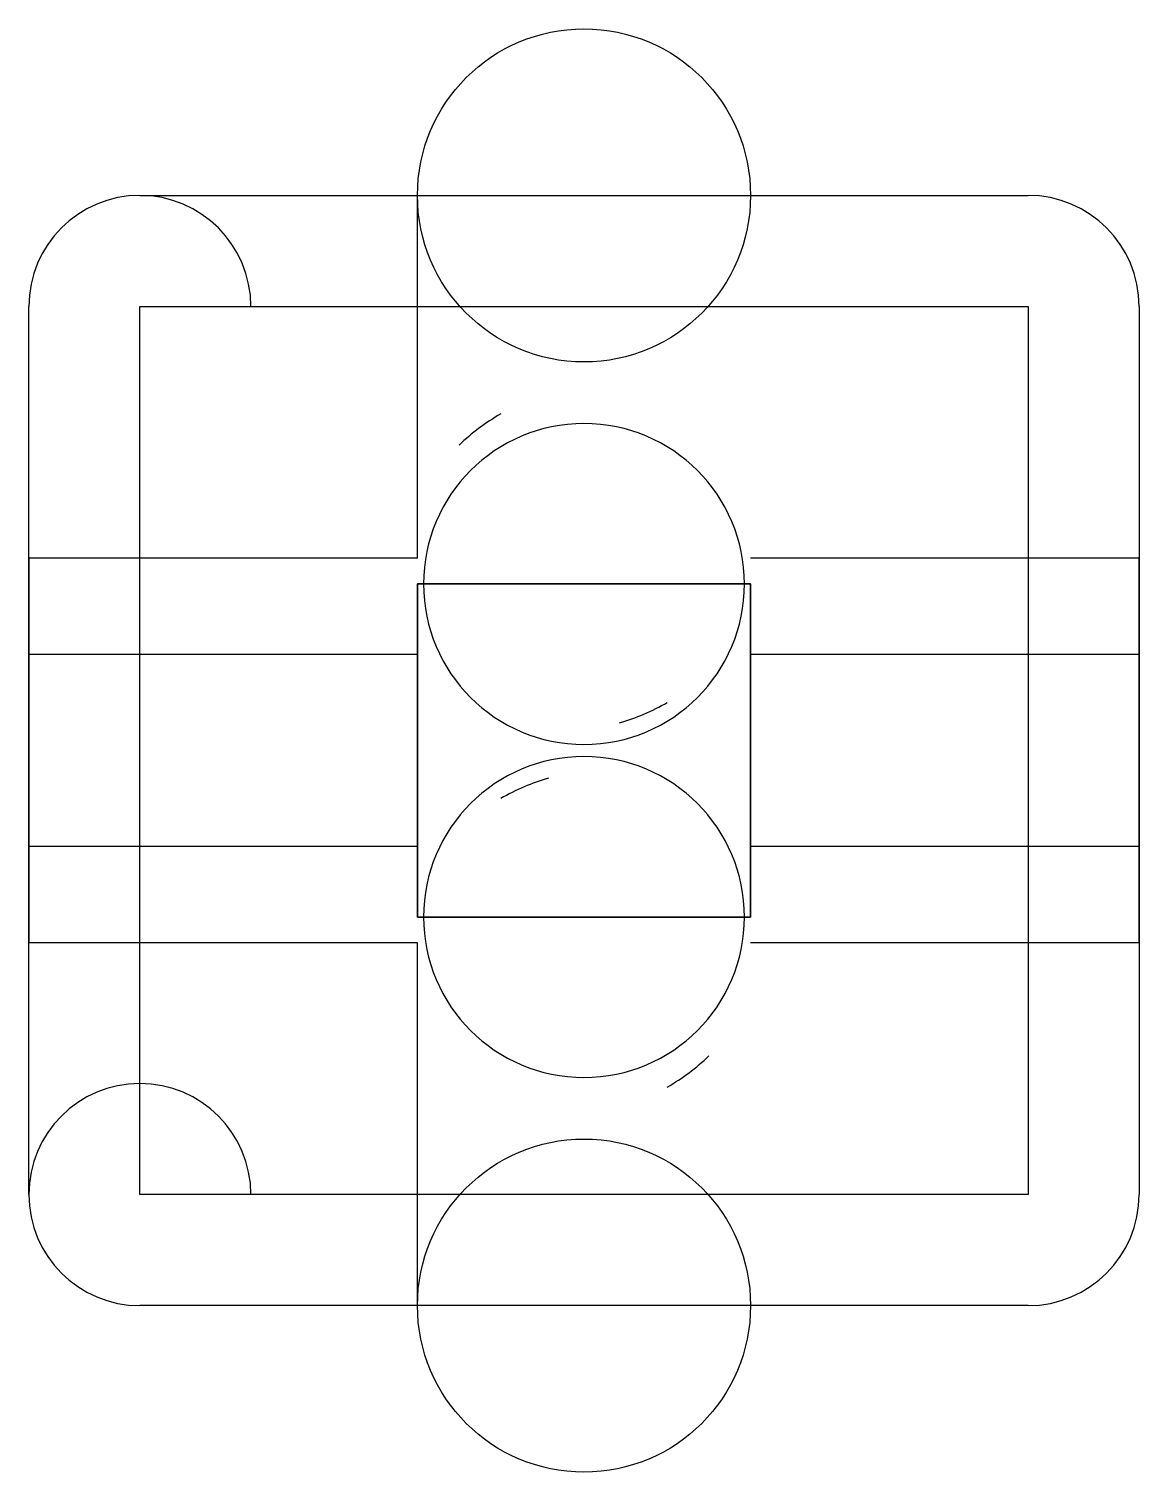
# Model space of a CAD drawing. Extents: x -25 to 25, y -32.5 to 32.5.
import ezdxf

# ---------------------------------------------------------------- set-up
doc = ezdxf.new("R2010")
doc.units = 0
doc.layers.add('Body', color=7, linetype='CONTINUOUS')

msp = doc.modelspace()

# ---------------------------------------------------------------- linework, layer by layer
at = {"layer": 'Body'}
for p, q in [((-20, 25, 45), (20, 25, 45)), ((-20, 25, 5), (-20, 25, 45)), ((-20, 25, 5), (20, 25, 5)), ((-20, 25, 45), (20, 25, 45)), ((-20, 25, 5), (-20, 25, 45)), ((-20, 25, 5), (20, 25, 5)), ((-7.5, 8.66025, 25), (-7.5, 25, 25)), ((-7.5, 8.66025, 25), (-7.5, 25, 25)), ((20, 25, 5), (20, 25, 45)), ((20, 25, 5), (20, 25, 45)), ((-25, 20, 5), (-25, 20, 45)), ((-25, -20, 45), (-25, 20, 45)), ((-25, 20, 5), (-25, 20, 45)), ((-25, -20, 5), (-25, 20, 5)), ((-25, -20, 45), (-25, 20, 45)), ((-25, -20, 5), (-25, 20, 5)), ((-20, 20, 50), (20, 20, 50)), ((-20, 20), (20, 20)), ((-20, -20, 50), (-20, 20, 50)), ((-20, 20, 50), (20, 20, 50)), ((-20, -20), (-20, 20)), ((-20, 20), (20, 20)), ((-20, -20, 50), (-20, 20, 50)), ((-20, -20), (-20, 20)), ((20, 20, 50), (20, -20, 50)), ((20, 20), (20, -20)), ((20, 20, 50), (20, -20, 50)), ((20, 20), (20, -20)), ((25, 20, 5), (25, 20, 45)), ((25, 20, 45), (25, -20, 45)), ((25, 20, 5), (25, 20, 45)), ((25, 20, 5), (25, -20, 5)), ((25, 20, 45), (25, -20, 45)), ((25, 20, 5), (25, -20, 5)), ((-25, 8.66025, 25), (-25, 4.33013, 17.5)), ((-25, 4.33013, 32.5), (-25, 8.66025, 25)), ((-7.5, 8.66025, 25), (-25, 8.66025, 25)), ((-25, 8.66025, 25), (-25, 4.33013, 17.5)), ((-25, 4.33013, 32.5), (-25, 8.66025, 25)), ((-7.5, 8.66025, 25), (-25, 8.66025, 25)), ((25, 8.66025, 25), (7.5, 8.66025, 25)), ((25, 8.66025, 25), (7.5, 8.66025, 25)), ((25, 4.33013, 17.5), (25, 8.66025, 25)), ((25, 8.66025, 25), (25, 4.33013, 32.5)), ((25, 8.66025, 25), (25, 4.33013, 32.5)), ((25, 4.33013, 17.5), (25, 8.66025, 25)), ((-7.5, 7.5, 50), (7.5, 7.5, 50)), ((-7.5, -7.5, 50), (-7.5, 7.5, 50)), ((-7.5, 7.5), (-7.5, -7.5)), ((7.5, 7.5), (-7.5, 7.5)), ((-7.5, 7.5, 50), (7.5, 7.5, 50)), ((-7.22575, 7.5, 27.0096), (-7.5, 7.5, 27.0096)), ((-7.5, 7.5, 50), (-7.5, 7.5, 27.0096)), ((7.5, 7.5), (-7.5, 7.5)), ((-7.5, 7.5, 22.9904), (-7.5, 7.5)), ((-7.5, 7.5, 22.9904), (-7.22575, 7.5, 22.9904)), ((-7.5, 4.33013, 17.5), (-7.5, 7.5, 22.9904)), ((-7.5, 7.5, 22.9904), (-7.22575, 7.5, 22.9904)), ((-7.22575, 7.5, 27.0096), (-7.5, 7.5, 27.0096)), ((-7.5, 7.5, 27.0096), (-7.5, 4.33013, 32.5)), ((-7.5, -7.5, 50), (-7.5, 7.5, 50)), ((-7.5, 7.5, 50), (-7.5, 7.5, 27.0096)), ((-7.5, 7.5, 27.0096), (-7.5, 4.33013, 32.5)), ((-7.5, 4.33013, 17.5), (-7.5, 7.5, 22.9904)), ((-7.5, 7.5, 22.9904), (-7.5, 7.5)), ((-7.5, 7.5), (-7.5, -7.5)), ((7.5, 7.5, 27.0096), (7.22575, 7.5, 27.0096)), ((7.5, 7.5, 27.0096), (7.22575, 7.5, 27.0096)), ((7.22575, 7.5, 22.9904), (7.5, 7.5, 22.9904)), ((7.22575, 7.5, 22.9904), (7.5, 7.5, 22.9904)), ((7.5, 7.5, 50), (7.5, -7.5, 50)), ((7.5, -7.5), (7.5, 7.5)), ((7.5, 7.5, 50), (7.5, 7.5, 27.0096)), ((7.5, 4.33013, 32.5), (7.5, 7.5, 27.0096)), ((7.5, 7.5, 22.9904), (7.5, 4.33013, 17.5)), ((7.5, 7.5, 22.9904), (7.5, 7.5)), ((7.5, 7.5, 50), (7.5, -7.5, 50)), ((7.5, 4.33013, 32.5), (7.5, 7.5, 27.0096)), ((7.5, 7.5, 50), (7.5, 7.5, 27.0096)), ((7.5, -7.5), (7.5, 7.5)), ((7.5, 7.5, 22.9904), (7.5, 7.5)), ((7.5, 7.5, 22.9904), (7.5, 4.33013, 17.5)), ((-25, 4.33013, 17.5), (-25, -4.33013, 17.5)), ((-25, -4.33013, 32.5), (-25, 4.33013, 32.5)), ((-7.5, 4.33013, 17.5), (-25, 4.33013, 17.5)), ((-7.5, 4.33013, 32.5), (-25, 4.33013, 32.5)), ((-7.5, 4.33013, 17.5), (-25, 4.33013, 17.5)), ((-25, 4.33013, 17.5), (-25, -4.33013, 17.5)), ((-25, -4.33013, 32.5), (-25, 4.33013, 32.5)), ((-7.5, 4.33013, 32.5), (-25, 4.33013, 32.5)), ((-7.5, 4.33013, 32.5), (-7.5, -4.33013, 32.5)), ((-7.5, -4.33013, 17.5), (-7.5, 4.33013, 17.5)), ((-7.5, 4.33013, 32.5), (-7.5, -4.33013, 32.5)), ((-7.5, -4.33013, 17.5), (-7.5, 4.33013, 17.5)), ((25, 4.33013, 32.5), (7.5, 4.33013, 32.5)), ((25, 4.33013, 17.5), (7.5, 4.33013, 17.5)), ((7.5, -4.33013, 32.5), (7.5, 4.33013, 32.5)), ((7.5, -4.33013, 32.5), (7.5, 4.33013, 32.5)), ((25, 4.33013, 32.5), (7.5, 4.33013, 32.5)), ((25, 4.33013, 17.5), (7.5, 4.33013, 17.5)), ((7.5, 4.33013, 17.5), (7.5, -4.33013, 17.5)), ((7.5, 4.33013, 17.5), (7.5, -4.33013, 17.5)), ((25, 4.33013, 32.5), (25, -4.33013, 32.5)), ((25, -4.33013, 17.5), (25, 4.33013, 17.5)), ((25, 4.33013, 32.5), (25, -4.33013, 32.5)), ((25, -4.33013, 17.5), (25, 4.33013, 17.5)), ((-25, -4.33013, 17.5), (-25, -8.66025, 25)), ((-25, -8.66025, 25), (-25, -4.33013, 32.5)), ((-7.5, -4.33013, 17.5), (-25, -4.33013, 17.5)), ((-7.5, -4.33013, 17.5), (-25, -4.33013, 17.5)), ((-25, -4.33013, 17.5), (-25, -8.66025, 25)), ((-25, -8.66025, 25), (-25, -4.33013, 32.5)), ((-7.5, -4.33013, 32.5), (-25, -4.33013, 32.5)), ((-7.5, -4.33013, 32.5), (-25, -4.33013, 32.5)), ((-7.5, -4.33013, 32.5), (-7.5, -7.5, 27.0096)), ((-7.5, -7.5, 22.9904), (-7.5, -4.33013, 17.5)), ((-7.5, -4.33013, 32.5), (-7.5, -7.5, 27.0096)), ((-7.5, -7.5, 22.9904), (-7.5, -4.33013, 17.5)), ((7.5, -7.5, 27.0096), (7.5, -4.33013, 32.5)), ((25, -4.33013, 32.5), (7.5, -4.33013, 32.5)), ((7.5, -7.5, 27.0096), (7.5, -4.33013, 32.5)), ((25, -4.33013, 32.5), (7.5, -4.33013, 32.5)), ((25, -4.33013, 17.5), (7.5, -4.33013, 17.5)), ((7.5, -4.33013, 17.5), (7.5, -7.5, 22.9904)), ((25, -4.33013, 17.5), (7.5, -4.33013, 17.5)), ((7.5, -4.33013, 17.5), (7.5, -7.5, 22.9904)), ((25, -4.33013, 32.5), (25, -8.66025, 25)), ((25, -8.66025, 25), (25, -4.33013, 17.5)), ((25, -4.33013, 32.5), (25, -8.66025, 25)), ((25, -8.66025, 25), (25, -4.33013, 17.5)), ((7.5, -7.5, 50), (-7.5, -7.5, 50)), ((-7.5, -7.5), (7.5, -7.5)), ((7.5, -7.5, 50), (-7.5, -7.5, 50)), ((-7.5, -7.5, 50), (-7.5, -7.5, 27.0096)), ((-7.5, -7.5, 27.0096), (-7.22575, -7.5, 27.0096)), ((-7.5, -7.5, 50), (-7.5, -7.5, 27.0096)), ((-7.22575, -7.5, 22.9904), (-7.5, -7.5, 22.9904)), ((-7.5, -7.5, 27.0096), (-7.22575, -7.5, 27.0096)), ((-7.22575, -7.5, 22.9904), (-7.5, -7.5, 22.9904)), ((-7.5, -7.5, 22.9904), (-7.5, -7.5)), ((-7.5, -7.5), (7.5, -7.5)), ((-7.5, -7.5, 22.9904), (-7.5, -7.5)), ((7.22575, -7.5, 27.0096), (7.5, -7.5, 27.0096)), ((7.22575, -7.5, 27.0096), (7.5, -7.5, 27.0096)), ((7.5, -7.5, 22.9904), (7.22575, -7.5, 22.9904)), ((7.5, -7.5, 22.9904), (7.22575, -7.5, 22.9904)), ((7.5, -7.5, 50), (7.5, -7.5, 27.0096)), ((7.5, -7.5, 50), (7.5, -7.5, 27.0096)), ((7.5, -7.5, 22.9904), (7.5, -7.5)), ((7.5, -7.5, 22.9904), (7.5, -7.5)), ((-7.5, -8.66025, 25), (-25, -8.66025, 25)), ((-7.5, -8.66025, 25), (-25, -8.66025, 25)), ((-7.5, -25, 25), (-7.5, -8.66025, 25)), ((-7.5, -25, 25), (-7.5, -8.66025, 25)), ((25, -8.66025, 25), (7.5, -8.66025, 25)), ((25, -8.66025, 25), (7.5, -8.66025, 25)), ((-25, -20, 5), (-25, -20, 45)), ((-25, -20, 5), (-25, -20, 45)), ((20, -20, 50), (-20, -20, 50)), ((20, -20), (-20, -20)), ((20, -20, 50), (-20, -20, 50)), ((20, -20), (-20, -20)), ((25, -20, 5), (25, -20, 45)), ((25, -20, 5), (25, -20, 45)), ((20, -25, 45), (-20, -25, 45)), ((-20, -25, 5), (-20, -25, 45)), ((20, -25, 5), (-20, -25, 5)), ((20, -25, 45), (-20, -25, 45)), ((-20, -25, 5), (-20, -25, 45)), ((20, -25, 5), (-20, -25, 5)), ((20, -25, 5), (20, -25, 45)), ((20, -25, 5), (20, -25, 45))]:
    msp.add_line(p, q, dxfattribs=at)
for centre in [(0, 25), (0, 25), (0, -25), (0, -25)]:
    msp.add_circle(centre, 7.5, dxfattribs=at)
for centre, radius, start, end in [((-20, 20, 5), 5, 90, 180), ((-20, 20, 45), 5, 90, 180), ((-20, 20, 45), 5, 90, 180), ((-20, 20, 5), 5, 90, 180), ((-20, 20, 45), 5, 0, 90), ((-20, 20, 5), 5, 0, 90), ((-20, 20, 45), 5, 0, 90), ((-20, 20, 5), 5, 0, 90), ((20, 20, 45), 5, 0, 0), ((20, 20, 45), 5, 0, 0), ((20, 20, 5), 5, 0, 90), ((20, 20, 45), 5, 0, 90), ((20, 20, 45), 5, 0, 90), ((20, 20, 5), 5, 0, 90), ((-20, 20, 45), 0, 180, 0), ((-20, 20, 5), 0, 180, 0), ((-20, 20, 45), 0, 180, 0), ((-20, 20, 5), 0, 180, 0), ((20, 20, 45), 0, 90, 0), ((20, 20, 5), 0, 90, 0), ((20, 20, 45), 0, 90, 0), ((20, 20, 5), 0, 0, 0), ((20, 20, 5), 0, 90, 0), ((20, 20, 5), 0, 0, 0), ((0, 7.5, 25), 7.22575, 0, 180), ((0, 7.5, 25), 7.22575, 0, 180), ((0, 7.5, 25), 7.22575, 180, 0), ((0, 7.5, 25), 7.22575, 180, 0), ((0, -7.5, 25), 7.22575, 0, 180), ((0, -7.5, 25), 7.22575, 0, 180), ((0, -7.5, 25), 7.22575, 180, 0), ((0, -7.5, 25), 7.22575, 180, 0), ((-20, -20, 45), 5, 0, 180), ((-20, -20, 45), 5, 0, 180), ((20, -20, 45), 5, 0, 0), ((20, -20, 45), 5, 0, 0), ((-20, -20, 5), 5, 180, -90), ((-20, -20, 45), 5, 180, -90), ((-20, -20, 45), 5, 180, -90), ((-20, -20, 5), 5, 180, -90), ((-20, -20, 45), 0, -90, 0), ((-20, -20, 5), 0, 180, 0), ((-20, -20, 5), 0, -90, 0), ((-20, -20, 45), 0, -90, 0), ((-20, -20, 5), 0, -90, 0), ((-20, -20, 5), 0, 180, 0), ((20, -20, 45), 0, -90, 0), ((20, -20, 5), 0, 0, 0), ((20, -20, 5), 5, -90, 0), ((20, -20, 45), 5, -90, 0), ((20, -20, 5), 0, -90, 0), ((20, -20, 45), 5, -90, 0), ((20, -20, 45), 0, -90, 0), ((20, -20, 5), 0, -90, 0), ((20, -20, 5), 0, 0, 0), ((20, -20, 5), 5, -90, 0)]:
    msp.add_arc(centre, radius, start, end, dxfattribs=at)
for centre, start_param, end_param in [((0, 8.66025, 25), 1.5708, 1.84206), ((0, 8.66025, 25), 1.5708, 1.84206), ((0, 8.66025, 25), -4.71239, -4.44113), ((0, 8.66025, 25), -4.71239, -4.44113), ((0, 8.66025, 25), -1.84206, -1.5708), ((0, 8.66025, 25), -1.84206, -1.5708), ((0, 8.66025, 25), 4.44113, 4.71239), ((0, 8.66025, 25), 4.44113, 4.71239), ((0, -8.66025, 25), 1.29953, 1.5708), ((0, -8.66025, 25), 1.29953, 1.5708), ((0, -8.66025, 25), -4.98365, -4.71239), ((0, -8.66025, 25), -4.98365, -4.71239), ((0, -8.66025, 25), -1.5708, -1.29953), ((0, -8.66025, 25), -1.5708, -1.29953), ((0, -8.66025, 25), 4.71239, 4.98365), ((0, -8.66025, 25), 4.71239, 4.98365)]:
    msp.add_ellipse(centre, major_axis=(7.5, 4.33013), ratio=0.866025, start_param=start_param, end_param=end_param, dxfattribs=at)

doc.saveas('drawing.dxf')
